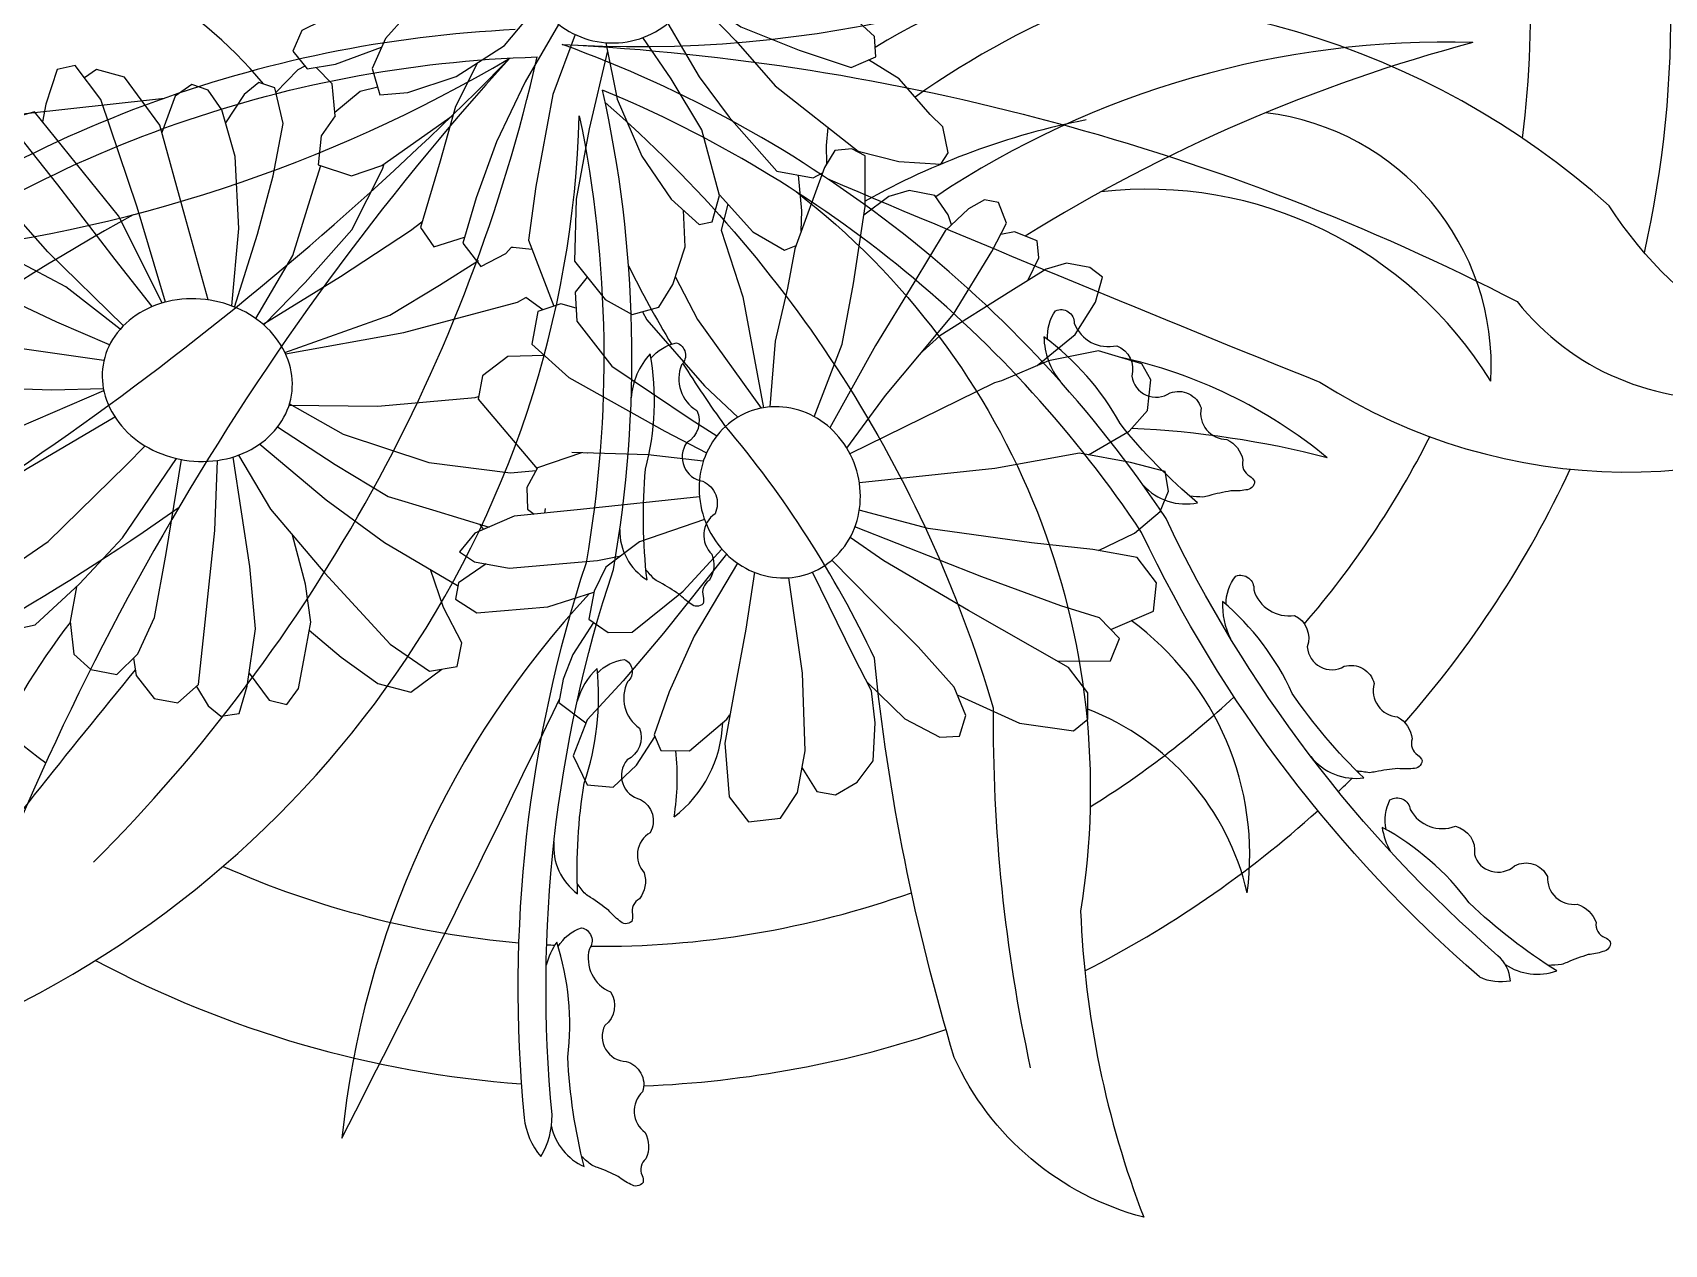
# Model space of a CAD drawing. Header units: inches. Extents: x 5.4 to 65.7, y -9.8 to 26.8.
# Drawn here: x 22.5206 to 22.9666, y 6.1038 to 6.435 of the extents above; entities that cross this region are included whole.
import ezdxf

# ---------------------------------------------------------------- set-up
doc = ezdxf.new("R2010")
doc.units = ezdxf.units.IN
doc.header["$MEASUREMENT"] = 0
for name, color, linetype in [('ALL_FINO', 4, 'Continuous'), ('PA-Herbacea', 2, 'Continuous'), ('VEGET', 88, 'Continuous')]:
    doc.layers.add(name, color=color, linetype=linetype)

# ---------------------------------------------------------------- blocks, each defined once
blk = doc.blocks.new('D00132C')
at = {"color": 223}
for points in [[(-0.0278649497154151, 0.1710820446249753, 0.0985972130422763), (-0.0265875313256729, 0.1526088543293712, 0.0985351681930155), (-0.0183279579012537, 0.1360229072652571, 0.0984475502668423), (-0.004347676068517999, 0.1238583180121178, 0.0983856844832374), (0.0132326973967441, 0.1179608846416354, 0.0983856844832403), (0.0317322287878054, 0.1192323365079656, 0.0984475502668432), (0.0483292123423955, 0.1274764646431359, 0.0985351681930203), (0.0605059629719987, 0.1414421703994281, 0.0985972130422813), (0.0664025244725679, 0.1589955495587261, 0.0985972130422771), (0.0651251060828273, 0.1774687398543309, 0.098535168193017), (0.0568655326584064, 0.1940546869184433, 0.0984475502668437), (0.0428852508256676, 0.2062192761715844, 0.0983856844832416), (0.0253048773604087, 0.212116709542065, 0.0983856844832357), (0.0068053459693473, 0.2108452576757357, 0.0984475502668402), (-0.0097916375852428, 0.2026011295405654, 0.0985351681930173), (-0.0219683882148459, 0.1886354237842731, 0.09859721304227699)], [(-0.2571040862094023, -0.0570988290192016, 0.1140598771494467), (-0.2559469272778443, -0.0739189586836247, 0.1036356008664992), (-0.247032436097869, -0.0901456923630095, 0.0916516315030132), (-0.2323013430695357, -0.102036488644955, 0.0846682219834361), (-0.2129206686365006, -0.1086182505427237, 0.0846682219834346), (-0.1924540105506508, -0.1084036859715155, 0.091651631503014), (-0.1747509945676469, -0.1016955295083954, 0.1036356008664987), (-0.1612237697107983, -0.089054753164684, 0.1140598771494472), (-0.1548826912894854, -0.0734327653534069, 0.1140598771494435), (-0.1560398502210499, -0.0566126356889815, 0.103635600866501), (-0.1649543414010205, -0.0403859020095975, 0.091651631503017), (-0.1796854344293522, -0.0284951057276519, 0.0846682219834372), (-0.1990661088623921, -0.0219133438298825, 0.0846682219834374), (-0.2195327669482419, -0.0221279084010908, 0.0916516315030154), (-0.2372357829312442, -0.0288360648642124, 0.1036356008664978), (-0.2507630077880911, -0.04147684120792299, 0.1140598771494424)], [(0.0688334772409713, -0.1400162245263448, 0.0919409302452995), (0.077785316392041, -0.1560536593520845, 0.0955324556793306), (0.0914514100694426, -0.1672832047109023, 0.1010929092802392), (0.1081975901005066, -0.1723873613746055, 0.1054096996116019), (0.1248898868941062, -0.1704474884282868, 0.1054096996116025), (0.1393396844988612, -0.1618684891582636, 0.101092909280242), (0.1495611014961655, -0.147655481192051, 0.0955324556793303), (0.1536190676766107, -0.1304392761559912, 0.0919409302453025), (0.1510129909619575, -0.1122584317274755, 0.0919409302452989), (0.1420611518108846, -0.0962209969017358, 0.0955324556793287), (0.1283950581334831, -0.0849914515429172, 0.1010929092802404), (0.1116488781024191, -0.0798872948792147, 0.1054096996116009), (0.0949565813088195, -0.0818271678255327, 0.1054096996116005), (0.0805067837040645, -0.0904061670955567, 0.1010929092802402), (0.0702853667067601, -0.1046191750617692, 0.0955324556793263), (0.0662274005263182, -0.1218353800978291, 0.0919409302452969)]]:
    blk.add_lwpolyline(points, format="xyb", close=True, dxfattribs=at)
at = {"color": 221}
for points in [[(0.0622219688066573, 0.144725859867639), (0.0888743579719645, 0.1263070624522166), (0.120504210552552, 0.1136406632394242), (0.1486799181067938, 0.1043316143179045), (0.1619689651648176, 0.1100086110534039), (0.1612920896152247, 0.1209963386751923), (0.1485455963585668, 0.1328691831723224), (0.1184735934367912, 0.1466038443332963), (0.08981011667610099, 0.1532880402176836), (0.0658457158162878, 0.155622198886768)], [(-0.0818429833214659, 0.1447641580585373), (-0.1039559573637875, 0.1200501526661248), (-0.1110683597118339, 0.1037211682840564), (-0.1069373508010337, 0.0893760806688269), (-0.0917520189745534, 0.0906274611995339), (-0.0656616940649574, 0.0993566016334009), (-0.0394220488558166, 0.1162044520815402), (-0.0202936468580605, 0.1387590701373825)], [(0.0618025339907903, 0.1438632578975949), (0.0860970810943158, 0.1186766983668579), (0.1074042719697933, 0.0943510973186689), (0.1524574912245127, 0.0588241145132935), (0.1745511099055061, 0.053360777250961), (0.1973763887310035, 0.0518347005623369), (0.2012237460610156, 0.057908473558746), (0.1984067011397404, 0.07200939086676), (0.1914984153512916, 0.0787241143966326), (0.1747154573554159, 0.0981357608194432), (0.1581609911743004, 0.1083818686828915)], [(-0.1282759515107856, 0.1346197946242296), (-0.1493626230106639, 0.1244147193167809), (-0.1541855166214571, 0.1130912517197721), (-0.14645102438479, 0.1035075145477226), (-0.1310218079550871, 0.1060713215969956), (-0.1060559972620005, 0.1152287833141705)], [(-0.0099858509163251, 0.1276442094762036), (-0.0281388600203239, 0.09645706568351), (-0.0436776382389645, 0.0640432689980847), (-0.05478673728260201, 0.0335218051483244), (-0.0620484694632095, 0.0090741125234779), (-0.0521738078548633, -0.0036228143347984), (-0.0386408772596764, 0.0033666031824346), (-0.0356719356285808, 0.0067199499607299)], [(0.0492671526858059, 0.1282193846645718), (0.0661834008946941, 0.0992955702864239), (0.0824785907501807, 0.0772590765633121), (0.1083100134392021, 0.0480195151529107), (0.1280195781452842, 0.0443569410582386), (0.1331139293306866, 0.0470770479256743)], [(-0.0010493753255205, 0.1221382741429464), (-0.0131028580264031, 0.0895897379714383), (-0.0223704473634838, 0.0397176679498948), (-0.0264219212530952, 0.0106001870415471), (-0.0126150852635063, -0.0251613122419544)], [(0.0156924912596959, 0.1177102788288875), (0.0217920385061593, 0.0871785444074744), (0.0350660668807732, 0.0561992600804391), (0.0511173731990952, 0.0328503455755954), (0.0662479288976131, 0.0191767304024793), (0.0733055540516426, 0.0205807133438927), (0.0773022412142174, 0.0347731945830793), (0.0676316961654688, 0.0705138293532941), (0.0509980690682154, 0.0980441897557158), (0.0355902976387263, 0.1204569940453818)], [(-0.0540148546656918, 0.1068347594677907), (-0.0659603632630975, 0.0831191869193382), (-0.0741976317244861, 0.0534217996938922), (-0.0849740402555246, 0.0174824165430946), (-0.0777719525678423, 0.0070059396213506), (-0.0611148169298101, 0.0122173915080663)], [(0.0165713229083602, 0.1133112220769679), (0.0065519305517199, 0.0710021681729439), (-0.0005207037527015, 0.032941902397503), (-0.0013619172191912, -0.0008453553206835), (0.015177156173457, -0.0215694282620598), (0.0299692640311372, -0.0297491807212029), (0.0443284000084782, -0.0256287825829796), (0.0520231242015187, -0.0134812383616564), (0.0585532047045742, 0.0070291861811568), (0.0576407286373616, 0.0269551323608533)], [(-0.223155101546825, -0.0229190325907974), (-0.2385124164015358, 0.0286094899685994), (-0.2583331184708734, 0.086855243393602), (-0.2722071750570663, 0.1054029416216269), (-0.2819395299335086, 0.1032190966931873), (-0.2881009592520831, 0.08440215598285), (-0.2898767072434562, 0.0748462482979862)], [(-0.2001665190567074, -0.0217478105048589), (-0.2127546174284053, 0.0238229891675111), (-0.2262822398100616, 0.0729145537059576), (-0.245400523824955, 0.0990907376674687), (-0.2606161574164849, 0.1032490147554399), (-0.2672125111435214, 0.0987257655236863)], [(-0.1476170956965823, 0.1049523826313835), (-0.1514235332714028, 0.1029199465248689), (-0.1633066415849132, 0.0907208674121969)], [(-0.1311588677479197, 0.0779913801552351), (-0.1328223148841844, 0.0954709576917755), (-0.1415276181166745, 0.1043256159564457)], [(-0.1872936301994531, -0.0250280590680011), (-0.1833721929717747, 0.0170321363732305), (-0.1854551690855761, 0.0560122165386161), (-0.1927434011066093, 0.081320852366948), (-0.2000853341192777, 0.0920007386700167), (-0.2088615166503934, 0.0949623843783054), (-0.2180231144400773, 0.0886800956181202), (-0.2251960775994833, 0.0689728852622825)], [(-0.1857425017510517, -0.0256342021744104), (-0.1733081142958398, 0.0138311644734718), (-0.1647562546469477, 0.0455118289073497), (-0.159497306214626, 0.0738120302776317), (-0.1638780422776554, 0.0932571947010866), (-0.172654234341329, 0.0962188421807857), (-0.180527944452742, 0.0896972347370954), (-0.1907073242451717, 0.0742505055865717)], [(-0.108144702495071, 0.0935686559470108), (-0.1176066812926592, 0.0913126806038068), (-0.1313437895504431, 0.0799345467969103)], [(-0.2250420459934648, -0.0234401047012087), (-0.2487228579836519, 0.0238528968535182), (-0.2790467443805618, 0.0614269421496915), (-0.294208687579016, 0.0802139647977761), (-0.3054679814201113, 0.0769830748357655), (-0.3085133152883039, 0.0724254260462991)], [(-0.2305217931007578, -0.0254041245890646), (-0.2504498597801085, 0.0002195430163988), (-0.2815835471496202, 0.040605655182718), (-0.3064241537654412, 0.0718375841990383), (-0.3203519018107146, 0.0757565311303914), (-0.3349040973358207, 0.0691451763333735), (-0.3375335715519816, 0.054995075648232), (-0.336280336191593, 0.049759080001537)], [(-0.1311588677479197, 0.0779913801552351), (-0.1388541314085806, 0.0672456626310321), (-0.140400116160987, 0.0515412177792212), (-0.1223211342367977, 0.0454402170851195), (-0.1058822688999879, 0.0511632107111861), (-0.067287370180967, 0.0783349992392138)], [(0.1355120996547293, 0.0521916567342706), (0.1353758640304985, 0.0619983462220405), (0.1361882676116496, 0.0716533071239954)], [(0.1286800282831298, -0.0851474383471995), (0.1437956034627905, -0.0457218124827549), (0.1498851654911906, -0.0129517950774926), (0.1563523529302021, 0.0288754106700115), (0.1562233568984576, 0.0562814659420763), (0.1491205509193441, 0.0602091766598928), (0.1398190270045343, 0.0593298373600104), (0.1341596987384531, 0.0499502253761953), (0.1181567629848959, 0.0059832917407502), (0.1141751262330187, -0.0154432583217886), (0.1075263333445476, -0.0441976316129951), (0.1046185994994719, -0.0798380251856075)], [(-0.2460931815982125, -0.0358613298104246), (-0.2869888669546733, 0.0043478963055612), (-0.3123075592101521, 0.0330070828717951), (-0.3382507010774826, 0.0511359562365475), (-0.3489392367658098, 0.0438066281793482), (-0.3518077538018012, 0.0283701562691626), (-0.3538263405851956, 0.0175074499337423)], [(-0.1742055460128258, -0.0319185028401364), (-0.1541361292893048, 0.0022837300372239), (-0.1440573402083209, 0.0350114412760834), (-0.1390099692758336, 0.0510720936246202)], [(-0.1699596528026329, -0.0353004975951188), (-0.1475113353346922, -0.0122552739061213), (-0.1222169020636125, 0.0163141642099158), (-0.1054596265029261, 0.0491316285386615), (-0.1047056879044206, 0.051991553602572)], [(0.1216397024344168, 0.0155524214299279), (0.1219772551835418, 0.0264713598503881), (0.1201357465430445, 0.0458219717590035)], [(0.2030731148821978, 0.0189305800593208), (0.2012205140262919, 0.0244494077234511), (0.1940269058554502, 0.0349135375377001), (0.1801463204886758, 0.037492928464966), (0.1691144871753984, 0.0343273119360064), (0.1556280277919762, 0.0241907626881315)], [(0.0771860752948503, 0.0352025234033121), (0.0953991727326343, 0.0151173760815602), (0.1125753440982341, 0.0051368586832624), (0.1188195889427531, 0.0078043591592373)], [(0.0818413215529103, 0.0300687833993629), (0.0782452876853728, 0.0160077470658461), (0.0898219278144756, -0.0200451320026848), (0.1010948754203395, -0.0802786807199656)], [(0.1462915163417993, -0.1021448701062853), (0.1673409427084065, -0.0735675325655511), (0.2042364654841076, -0.0295712929518769), (0.2249092648813528, 0.0044004913599897), (0.2330015248842922, 0.0198475379844172), (0.2285658845743272, 0.0311030701594923), (0.2209946509928721, 0.0325100116314969), (0.2122523484055804, 0.0276150299889652), (0.1995810174181137, 0.0156267153630996), (0.1826030326198686, -0.0125121205883419), (0.161930242755183, -0.0464839066716165), (0.1371809190902758, -0.0911654799261317)], [(-0.2477378728865719, -0.0376342119081826), (-0.2772175225576526, -0.014768198115913), (-0.3038778024170325, -0.0004984366548817), (-0.3204740046664871, 0.0105703471698347), (-0.3475196902518773, 0.0155961723909835), (-0.381575594583011, 0.0259170688584125), (-0.3873516086430142, 0.016344062616549), (-0.3856393267841644, 0.0040487350864583), (-0.3793462436320789, -0.0051054540317228)], [(-0.0841175503169193, 0.0203388153126583), (-0.0903513747635492, 0.0157158545939025), (-0.128285659935083, -0.0091739627822526), (-0.1702706162748704, -0.0350273245260168)], [(0.2445573113263134, -0.0112519314815857), (0.2503809144214757, 0.0009710728476252), (0.2494966675685096, 0.0102627514352026), (0.2373463725350916, 0.0151284231343563), (0.229797208368619, 0.0137309245044923)], [(-0.0244957474278986, 0.0056111465458388), (-0.0347330635621114, 0.0067112549217339), (-0.0356719356285808, 0.0067199499607299)], [(-0.2535976717442857, -0.0462177991242103), (-0.2820910557314046, -0.0338244650177212), (-0.3151907877172067, -0.018358077913565), (-0.3569740307870205, -0.0066012313829507), (-0.3793462470964783, -0.0051054538000984), (-0.3874589904951638, -0.0129134342402395), (-0.3777803270778019, -0.0253583406084728), (-0.3542665870622609, -0.0350510076262278), (-0.3189228056514272, -0.0456112267423085), (-0.2566008585221318, -0.0545296806797639)], [(-0.1585179504994126, -0.0502520040152558), (-0.1015327086286037, -0.0301149105251169), (-0.0745259934986745, -0.013840799939172), (-0.0533879723424008, -0.000468501805291)], [(0.2494986870468193, -0.0574223424725692), (0.2700880189920982, -0.0405043918069669), (0.2811724606570811, -0.0230055581988039), (0.285010686865526, -0.009375806119043002), (0.2781420946875808, -0.0041877107783163), (0.265523381584381, -0.0018428100963841), (0.254491548271102, -0.0050084266253421), (0.2352766410985866, -0.017084680384), (0.1968468373521121, -0.041237183936171), (0.1873346234522765, -0.0497259739538406)], [(0.0055381598709128, -0.0094914080662982), (-0.0010854644495601, -0.0174950549606552), (-0.000110414338861, -0.0333231469081026), (0.018855863454792, -0.0577101367637474), (0.0617977047238185, -0.0865524395093318), (0.0757706858866931, -0.0955409925028537)], [(0.0533149160920163, -0.0094238304808995), (0.0653253283850517, -0.0324438054377677), (0.0998913592156549, -0.0805022526377574)], [(-0.3773964261223251, -0.0255165895355577), (-0.3889469505378043, -0.0352604225888715), (-0.3962498940298976, -0.0458804756357165), (-0.3848052477620475, -0.05599196000877901), (-0.3636282476837549, -0.0639196051899598), (-0.3378704487106292, -0.0687061059910473), (-0.2849205927793756, -0.0705608745064101), (-0.2569322552267911, -0.0699022654648238)], [(-0.1581777429341523, -0.0509778259379109), (-0.0939517317300954, -0.0395084198665859), (-0.0322646732557481, -0.0230248965117342), (-0.0277652621934646, -0.020505589077463)], [(-0.0184891221322652, -0.0271266098191369), (-0.0277652621934662, -0.0205055890774622)], [(-0.0005488088147054, -0.0262066428466256), (-0.0088001001078972, -0.0238849189793952), (-0.0213280194859157, -0.028076429885925), (-0.0246070148342896, -0.0457218260797425), (-0.0044696765013483, -0.0638068853128852), (0.0475394844138762, -0.0930302351528991), (0.0702472520886214, -0.1047043025135098)], [(0.0354593961366883, -0.0281737704637879), (0.0378891641118415, -0.0325610562853469), (0.0690965295980779, -0.0683501351651668), (0.0872666598525357, -0.0853627360221982)], [(-0.0176556917942251, -0.0519647111547105), (-0.0376033628806575, -0.0524341119686435), (-0.0513023523305303, -0.0629275517262675), (-0.0536444914082214, -0.0755314036918988), (-0.0216901080567224, -0.1133220171522606)], [(0.2774732084128348, -0.1057682852922084), (0.2995124847272615, -0.0929129742744374), (0.3094258478538513, -0.0817160620094034), (0.3112087571374808, -0.0650965601931609), (0.3063046892251759, -0.0563617972638976), (0.2827975438195795, -0.0493857133567342), (0.2556863966052705, -0.0547789929412788), (0.2301621281148714, -0.0656827954732658), (0.2264342592375282, -0.0667003507428609)], [(-0.3312066971205408, -0.0689395290367973), (-0.3588621069607232, -0.0741208391100875), (-0.3833857107806713, -0.0842024140257334), (-0.3852980554713328, -0.0944933952991894), (-0.3710385836265686, -0.1037971590587405), (-0.3504323501675989, -0.1076263586367652), (-0.3120736697494783, -0.0947925443706395), (-0.2567463257869032, -0.0708293836606249)], [(0.2264342592375282, -0.0667003507428609), (0.1480093837372414, -0.1051940865009669)], [(-0.1561868303375304, -0.0789104763174162), (-0.1080405626191585, -0.0794757193172854), (-0.0551833770690011, -0.0746592958142601), (-0.05337488287232799, -0.07408054788772099)], [(-0.1559456960010042, -0.0781255109515863), (-0.1268418438381854, -0.0946130392877414), (-0.0803851304264298, -0.1098999277200943), (-0.0361187845131865, -0.1154642310724414), (-0.0222433348129826, -0.1143207953476313)], [(-0.2506352861438979, -0.0853290504314002), (-0.2981996226958417, -0.1133402408272556), (-0.3343679260828952, -0.1358966419447953), (-0.3541253785812475, -0.1561794468154216), (-0.3565158089115683, -0.1690431705389623), (-0.3509398587493833, -0.1820564788372043), (-0.3347680517465155, -0.1810692595518897), (-0.3189279590105839, -0.1746972252097859), (-0.2868623688787072, -0.1527092260222532), (-0.2445326372390919, -0.1113358899309316), (-0.2343400499266088, -0.1008722826232039)], [(-0.162405211708718, -0.0906589157115881), (-0.1312372998388281, -0.1110965562314973), (-0.1024793228620287, -0.1284177107541463), (-0.07848749720683, -0.1355376353218151), (-0.0477557640185818, -0.1449562809760048)], [(-0.1836747156834335, -0.1060030239639313), (-0.1663567594334509, -0.135178652994141), (-0.1368426729431318, -0.1699406256836097), (-0.1013672305646173, -0.2084719704314361), (-0.0800975590392303, -0.2230708018944483), (-0.0649745958287949, -0.2205578869640288), (-0.06258416549847401, -0.2076941632404888), (-0.0723554992969289, -0.1885780648538656), (-0.0795400955728028, -0.1680010128548848)], [(-0.1720449744315314, -0.09991929255845901), (-0.1361108330125802, -0.1301528231333038), (-0.104445359011769, -0.1533374433242752), (-0.0648135129850051, -0.1766716405819787), (-0.0646181801098425, -0.1767349189012841)], [(0.0024538823547447, -0.1046750306870201), (-0.0214094674595755, -0.1128153574399587), (-0.0273029999942687, -0.1234553558180897), (-0.0268871807436376, -0.1352678036514805), (-0.0232665349199896, -0.1380026174610201)], [(0.0684794525603862, -0.1092996358555575), (0.0386537691511283, -0.1057220262513227), (-0.002897202756573, -0.1045202632865781)], [(0.0056701377665503, -0.1047680532196253), (0.005864511855886, -0.1046347670281008)], [(0.2828266746317492, -0.1576155440376945), (0.3022942128513493, -0.1481940578012634), (0.3162274161023904, -0.1364402334207332), (0.3208590859060639, -0.1255657465686764), (0.3189471805906932, -0.1147791931128607), (0.3002533115042375, -0.1100014490733838), (0.2724921312381323, -0.1048426654474432), (0.2265437022619147, -0.1132550104484037), (0.1531013306732387, -0.1208853274232758)], [(-0.3232479833332489, -0.176435052367849), (-0.3244649302507565, -0.1829838602266065), (-0.3227526483919052, -0.1952791877566973), (-0.3105908831971199, -0.2015315566832218), (-0.2939409810220348, -0.1979715967192305), (-0.2698417724486736, -0.1758340186935553), (-0.2465523637819048, -0.1508843680611763), (-0.2171965988183061, -0.1077770191986773)], [(-0.2714483823896779, -0.1773098535873692), (-0.2749543484422546, -0.1961766568204062), (-0.2729103523164751, -0.213856799407287), (-0.2638024459858701, -0.2222032619437745), (-0.2496356551207679, -0.224835837650084), (-0.2382299994395025, -0.2136473884097882), (-0.2292537445440171, -0.1940227270859412), (-0.2227995809465334, -0.1592906638538885), (-0.214552673657198, -0.1083346475175113)], [(-0.2406671063943853, -0.2160380837121782), (-0.2390935003377316, -0.2254640653283491), (-0.2294148273878101, -0.2379089734679913), (-0.2165359326675206, -0.2403022229828314), (-0.2053693102735293, -0.2304001467389888), (-0.2017299722529597, -0.1964758041204467), (-0.1965100048746662, -0.1468756709082176), (-0.1950804010511581, -0.1088209859422792)], [(-0.2064400798696342, -0.2313496587584803), (-0.2001512978119429, -0.2418542038327898), (-0.1932575835371455, -0.2474583931026945), (-0.183261690110724, -0.2460735419079064), (-0.1788943817749026, -0.231327528128391), (-0.1744452438477358, -0.2002152581165534), (-0.1774843923068672, -0.1663806685878974), (-0.1865465262173674, -0.10697169608595)], [(0.0664089120064522, -0.1286423274103074), (0.0018108547271408, -0.1353850487857919), (-0.0341333983322009, -0.1391368966529966), (-0.055403621363524, -0.148223394938616), (-0.063820907957924, -0.1583944110546693), (-0.0556904445824106, -0.1638170023772859), (-0.036762360628777, -0.1673343560572971), (0.0110071714710878, -0.1631721454157276), (0.0237005325011242, -0.1605760689612398)], [(-0.0175458974115886, -0.1374054994293992), (-0.0170931719453858, -0.1349692287521218)], [(0.0691391131887786, -0.1408942718954454), (0.0337734710345973, -0.1530597509811253), (0.015586222324485, -0.1666308796080264), (0.0092242621874567, -0.1797916472319718), (0.006413695507429, -0.1949162684434174), (0.01683368007637, -0.2020682231082013), (0.0299208303144629, -0.2018923563157272), (0.0575530145488252, -0.1796450846696056), (0.0785415018983315, -0.1569424449319138)], [(0.2894581821811506, -0.2004775276855755), (0.3126997924411574, -0.1905488674922965), (0.3142484879236185, -0.1751897502989603), (0.3037376905643866, -0.1615013805028967), (0.2797621270890098, -0.1570460676129579), (0.2464850206337072, -0.153470090480087), (0.1904942314331524, -0.1456732982105762), (0.1530799214279769, -0.1358529187919667)], [(-0.1778750753529427, -0.224199644672351), (-0.1669716593999446, -0.2388662682799591), (-0.1574577623415288, -0.2411415271893286), (-0.1511315666640082, -0.2324942339378552), (-0.1482630496280168, -0.2170577620276719), (-0.1444383602466955, -0.1964757994807613), (-0.1472921668776379, -0.1759835882523232), (-0.154259110960613, -0.1494273788002915)], [(-0.0506521513736892, -0.1461935984549009), (-0.0526611728246688, -0.1434528738283994)], [(0.260587533067253, -0.2176893045484106), (0.289412446325035, -0.2175152522170671), (0.2942783309958861, -0.2053803750055485), (0.2832991049683097, -0.1942127801918562), (0.2623157146884281, -0.1877056728102145), (0.2195554778028515, -0.1719362082574858), (0.1507207468322763, -0.1448283293621406)], [(0.2062186091973645, -0.2359219556363882), (0.2400416114570113, -0.2513697913946231), (0.2692988873204173, -0.2555026824143983), (0.2770135229787592, -0.2491128183956591), (0.277066132396476, -0.2347795955798964), (0.2665553445698004, -0.2210912275552416), (0.2122566529285904, -0.1901385126016515), (0.1663226384640655, -0.163348004347771), (0.1480972890003618, -0.1506122666520315)], [(-0.0493810863570903, -0.164989453029275), (-0.0643419449779757, -0.1752484031162471), (-0.0659814426521619, -0.1840711012131554), (-0.0542995752210821, -0.1914575421581257), (-0.0158315776345946, -0.1881746747815876), (0.009130577446374001, -0.180295796886998)], [(0.0810752069047068, -0.1596245217339171), (0.046793598409292, -0.202419954522699), (0.0250023383579124, -0.2283604448698961), (0.0054098057747822, -0.2494938869707977), (-0.0021232329006455, -0.2689565759378698), (0.005395391263088, -0.2846967402256364), (0.019510199963592, -0.2860157483014048), (0.0321815320170633, -0.2740274279389839), (0.0422692182779305, -0.2587198414454267)], [(0.0870413106773038, -0.1645620245368887), (0.0634321421043805, -0.2042079413177244), (0.0500055602956971, -0.2343106326280756), (0.0417698876173017, -0.2575544887083927), (0.0454120843320415, -0.2660547556557645), (0.061022979097285, -0.2663478693539587), (0.0811747414744736, -0.2492300771036691), (0.0829440771515829, -0.246733733043279)], [(0.1572307724833666, -0.2289127144144091), (0.1778322652623249, -0.2489369555217568), (0.1968511418751238, -0.2589907265267869), (0.2074145475860645, -0.2583458792436447), (0.210784345126165, -0.2472369021462558), (0.2045275932260028, -0.2317312281038221), (0.185092896296568, -0.2098650150019566), (0.1608449156474455, -0.1858004487878833), (0.1382613742200815, -0.1628294257685389)], [(0.0962021700351125, -0.1695044711155537), (0.0915709573136552, -0.200309538372831), (0.0852471804180775, -0.2343399461375581), (0.0800944746603586, -0.2620684193146349), (0.0825129918855274, -0.2912038379288629), (0.0930237892447609, -0.3048922077249273), (0.1103649838759154, -0.302899042422641), (0.1194849129398268, -0.2889468667013086), (0.1237007634928723, -0.2662599320158619), (0.1223625035492654, -0.2242861694192609), (0.114829105254509, -0.1724667433585254)], [(0.1219973885103187, -0.2754263757708716), (0.1300483091182128, -0.2883020176467576), (0.1401432872268168, -0.2901779396094304), (0.151877763009607, -0.2832311634751941), (0.1605292634051786, -0.2717997627362345), (0.1617529418287369, -0.2511646168059338), (0.1597502343216363, -0.2338416442536877), (0.1501762921670778, -0.2151117359659949), (0.127727739866776, -0.1693682233218515)], [(-0.1452579365426923, -0.2008862200265273), (-0.1279885304359769, -0.215502146548908), (-0.1080067455228527, -0.229861653591858), (-0.0902153281082361, -0.2344985755548045), (-0.0734116081317802, -0.2219598274362303)], [(0.0089467256718212, -0.1966548618914598), (-0.0023812164975827, -0.2141444729017126), (-0.0074813149696022, -0.2275397347361382), (-0.0098234540472933, -0.2401435867017695), (0.0047641166914541, -0.2511621175932156)]]:
    blk.add_lwpolyline(points, dxfattribs=at)
at = {"color": 84}
for centre, radius, start, end in [((-0.3543027303832582, -0.057758682932076), 0.2395506664836584, 39.72680611967581, 121.0152879817798), ((0.3672980893313043, -0.2253423343661484), 0.3978155135533572, 86.07708980163622, 121.1275323559519), ((0.4604965071589127, -0.3049468791556437), 0.4810347606899871, 97.88395603130036, 125.1859415053759), ((0.4713753077871324, -0.3809995009799512), 0.4990412629534122, 88.33011242931191, 123.6956303959012), ((0.7187107247626373, -0.7541620517790582), 0.9025310903998311, 104.9474718545752, 121.8054812712972), ((0.3571440055232062, -0.0580561505438314), 0.1387200147644807, 356.7796957197942, 83.26254520139452), ((0.3527860991434791, -0.3175406050199887), 0.4007346412414123, 101.0205861659022, 119.3548936457792), ((0.3090141100538968, -0.1810671161299506), 0.2193315756305154, 31.68949950437094, 96.51624112316344), ((0.2374571053819351, -0.3136788279535707), 0.2670052034611826, 50.60278767591038, 77.7215223979033), ((0.2762296430488172, -0.6178051651484922), 0.5269238176915195, 75.63893528771132, 87.32694708655633), ((0.3786812567559505, -0.5283024147222236), 0.5088847777268404, 136.9738569407715, 174.1458284217907), ((0.0311933759910909, -0.4326788118213047), 0.3865342601424512, 142.3629020572285, 168.9827650319917), ((0.2072747835030102, -0.3226800861763802), 0.1575812270605289, 352.4736476658459, 53.67985785283451), ((4.418803223591742, -4.042542388775625), 6.024480251169205, 140.6463524448755, 142.3048156887457), ((-10.68436678494219, 4.903144207178536), 11.84845399072014, 332.9975229127173, 334.2840425487569), ((0.2267097308394686, -0.3748308271118597), 0.1403711050144913, 12.97226149629442, 68.99177012263455)]:
    blk.add_arc(centre, radius, start, end, dxfattribs=at)
at = {"color": 221}
for centre, radius, start, end in [((0.0114057440915242, -0.2485148968017329), 0.0676684922291682, 307.5295097679323, 357.8488883381257), ((-0.0815492388160527, -0.280651947396495), 0.1358924565860941, 350.8853699513861, 6.101470110027107)]:
    blk.add_arc(centre, radius, start, end, dxfattribs=at)
blk = doc.blocks.new('VEGET-13')
at = {"layer": 'VEGET', "color": 94}
for points in [[(0.0173465934120416, 0.0242327312630026, 0.0049471109650203), (0.0390846039693651, 0.0768508963774659, 0.28592723443007), (0.0397950612577907, 0.1414697748985221, -0.2435478471751429), (0.02025750422519, 0.1077401394268653, 0.2254091229578881), (-0.0007949076584945, 0.0362608333237766)], [(0.0031154918936451, -0.002325383450982, 0.1571052589405454), (-0.0178485987007777, 0.0752142141819245, -0.104348813947799), (-0.04662396120492401, 0.1262596763752075, 0.1796765548577869), (-0.0485456041921992, 0.1286334120550894, 0.2083872517033635), (-0.0494851677288182, 0.1253577355636084, 0.1039632253439474), (-0.020247401998823, 0.0733993802254744, -0.1529986959405858), (0.0001931273698568, -0.0003476553924209, -0.1600828659461676)], [(0.1012525440591383, 0.0966345632234997, 0.2376997372390072), (0.1019389163181592, 0.102136955314335, -0.0507452895795584), (0.0946919035037999, 0.0927966126933351, 0.1101075398650842), (0.0866169855206205, 0.0834812331137389, 0.0877070787157244), (0.0891787324726714, 0.0843617255960672)], [(0.1003161160823995, 0.0958491712374601, -0.104348813947799), (0.0536437299958492, 0.0604182655933912, 0.1605162608730804), (0.0030209549851401, -0.0040658387099937, 0.1605162608730804)], [(0.1025842929503709, 0.0938856606834771, -0.1039632253439474), (0.0551251455730579, 0.0578003871699728, 0.1486519259317361), (0.0079061120522947, 0.0002421124104286, 0.1600828659461676)], [(0.0790522119152537, 0.0758687853754543, 0.2650031402856168), (0.0813375751022658, 0.0815273958133469, -0.0507452895795584), (0.0723150344535979, 0.0738883542993687, 0.1101075398650842), (0.0624876630393891, 0.0664450104114218, 0.1334780655942575), (0.0664768179274695, 0.067308194907203)], [(0.0500676627308199, 0.0579532909575136, 0.2663095591354149), (0.0519586794660949, 0.0637830576038478, -0.0507452895795584), (0.0435141577616318, 0.05550953065387, 0.1101075398650842), (0.0342527278405793, 0.0473727921817027, 0.168962808767237), (0.0390463915303792, 0.0491503257428754)], [(0.0187429850307495, 0.0208981951144933, -0.2753273468007918), (0.0955659032018916, 0.0512873831778933, 0.0826855975650307), (0.1282469073325259, 0.0580333102722257, -0.2253486163957177), (0.1111959493940988, 0.0377955310559806, -0.0484722090539626), (0.0685685517174002, 0.0292743599894569, 0.0657116729972321), (0.0437025720981854, 0.0132971642397246, -0.0162963241117511), (0.0370520593607653, 0.0088300950413052)], [(0.0548057229474326, 0.0020759617229329, 0.2663095591354149), (0.0601960376594315, 0.0049925746128121, -0.0507452895795584), (0.0483751340396128, 0.0048269466559097, 0.1101075398650842), (0.0360571105144665, 0.0053238305266152, 0.168962808767237), (0.0407539724530111, 0.0033043441903766)], [(0.0106395154621155, -0.0022405390417486, -0.09406328102592598), (0.0583620578813977, -0.0015232040283539, 0.1039632253439474), (0.1176144508454375, -0.0081316503178313, 0.1487746855522297), (0.1217720153447424, -0.0063454291302154, 0.136676828373743), (0.1173265623618898, -0.0051454955627923, -0.104348813947799), (0.0590951711552035, 0.0013940591548316, 0.0986857708146565), (0.0079061120522943, 0.0002421124104286, 0.1605162608730804)], [(0.0881490155103402, -0.0049449978075327, 0.2650031402856168), (0.0937067944488144, -0.0024243133260011, -0.0507452895795584), (0.0819050277599498, -0.0017318553628298, 0.1101075398650842), (0.0696555189536552, -0.0003425637622145, 0.1334780655942575), (0.0731392042245069, -0.0024691528453484)], [(0.1185463036746377, -0.0052227552374688, 0.2376997372390072), (0.1228386014115204, -0.0017122558802294, -0.0507452895795584), (0.1111488893579233, -0.003476293043426, 0.1101075398650842), (0.0988769623041632, -0.0046511987988884, 0.0877070787157244), (0.1013390905343314, -0.0057806849811799)], [(0.004478449392936, -0.0096507131260033, 0.1050854009977248), (0.1094648429303731, -0.0708443840435473, 0.2977438058739563), (0.0106395154621155, -0.0022405390417486)], [(0.0014461566903097, -0.0090746507294526, 0.1561406007101569), (0.0293221531431849, -0.0839050120859755, -0.104348813947799), (0.0626008141533356, -0.1321356187496114, 0.1366768283737431), (0.0657588858110021, -0.1354865106001526, 0.1487746855522288), (0.0653686115932537, -0.1309783386056598, 0.1039632253439474), (0.0315467962789358, -0.0818804522644943, -0.1600828659461676), (0.0043592465632849, -0.0067507922760486, -0.1600828659461676)], [(0.0212042406315369, -0.049895226476397, 0.0920043895982696), (0.0923090440744208, -0.1354920771724242, 0.1010977897987604), (0.0524318142957414, -0.0449871045854362)]]:
    blk.add_lwpolyline(points, format="xyb", dxfattribs=at)
at = {"layer": 'VEGET', "color": 72}
for points in [[(0.0030209549851401, -0.0040658387099937, -0.1064629202094366), (0.0304643752827723, 0.09789906008761401, 0.2544520480490172), (0.0407330729865181, 0.1220679706563139, 0.2544520480490172)], [(0.0092374767905699, 0.0005315012157272, -0.1436589287718998), (0.0738579115937745, 0.0419463763765009, 0.0553746724541779), (0.1122827221136884, 0.0459193469859276, 0.0553746724541779)]]:
    blk.add_lwpolyline(points, format="xyb", dxfattribs=at)
at = {"layer": 'VEGET', "color": 7}
for points in [[(0.0868525361096122, 0.0839088687034622, -0.1712788130050037), (0.0836807718167454, 0.0843193356125465, -0.5534184334885917), (0.0847262716141772, 0.0864912931676516, 0.3732350310846914), (0.0864965181041693, 0.0913068984640493, -0.3888542182516556), (0.0895013055072966, 0.093337024408358, 0.5564247787609724), (0.0907145829094813, 0.0976284223111916, -0.4249088631335676), (0.0918607829777938, 0.1011428083007146, 0.4759191765041055), (0.0948142011459847, 0.1043213941568624, -0.2358620524167683), (0.0967885369321557, 0.1063241523558602, 0.3463743198653341), (0.0983633692747668, 0.1072677037090566, -0.1376013077225202), (0.098846259026784, 0.1078526503767705, -0.4076016700870145), (0.0998853425412909, 0.1070468740369499, -0.053591537421526), (0.1002092462467532, 0.1054881973445569, 0.0299986678700204), (0.1010324506414548, 0.1032362047123074, -0.0207861407652633), (0.1012693182659317, 0.1026234504585064, -0.0170755422816108), (0.1013561122695958, 0.1012231581310479)], [(0.0628065859545397, 0.0668146649146602, -0.1712788130050037), (0.0597883528273648, 0.0678724175336498, -0.5534184334885917), (0.0612605635224934, 0.0697810990463079, 0.3732350310846914), (0.0639887525717402, 0.0741263046245955, -0.3888542182516556), (0.0673485237760252, 0.0754908910610688, 0.5564247787609724), (0.069423346183183, 0.0794384535993782, -0.4249088631335676), (0.0712717963814114, 0.0826396901330666, 0.4759191765041055), (0.074818899668295, 0.0851385188973639, -0.2358620524167683), (0.0771648493174659, 0.0866895064678373, 0.3463743198653341), (0.0789008123756245, 0.0872868491870191, -0.1376013077225202), (0.0794942678088631, 0.0877592428421776, -0.4076016700870145), (0.0803441761038224, 0.0867559353369254, -0.053591537421526), (0.0803386182837125, 0.0851639693346318, 0.0299986678700204), (0.0806781285675844, 0.082790392064287, -0.0207861407652633), (0.0807831072040828, 0.0821418910751151, -0.0170755422816108), (0.0805783351869249, 0.0807539356643039)], [(0.034543990464234, 0.0477646114788719, -0.1712788130050037), (0.0314569680647163, 0.0486005926496116, -0.5534184334885917), (0.0327868170045402, 0.0506110580795207, 0.3732350310846914), (0.0351925555300299, 0.0551427519298358, -0.3888542182516556), (0.0384444664077184, 0.0567475055967028, 0.5564247787609724), (0.0402274106745613, 0.0608352002717538, -0.4249088631335676), (0.0418387279906747, 0.0641621117503997, 0.4759191765041055), (0.0451951838470244, 0.0669117100856971, -0.2358620524167683), (0.0474224210052863, 0.0686288171997305, 0.3463743198653341), (0.0491104695753935, 0.06935053604278, -0.1376013077225202), (0.0496680870922992, 0.0698647420535519, -0.4076016700870145), (0.050588549061473, 0.068925742680154, -0.053591537421526), (0.0506985087934488, 0.0673375690438149, 0.0299986678700204), (0.0512093359377768, 0.0649948800077329, -0.0207861407652633), (0.0513610890020799, 0.0643557047152257, -0.0170755422816108), (0.0512575578554913, 0.0629565502909051)], [(0.0365382572152973, 0.0054066201989906, -0.1712788130050037), (0.0348797681357165, 0.0081412108056202, -0.5534184334885917), (0.037229369289304, 0.0086795823006591, 0.3732350310846914), (0.0420970004932579, 0.0103013077608738, -0.3888542182516556), (0.0455584001939626, 0.0092201644772567, 0.5564247787609724), (0.0496688520169535, 0.0109499979449579, -0.4249088631335676), (0.0531302805746785, 0.0122473783131296, 0.4759191765041055), (0.0574570446290688, 0.0119230332210858, -0.2358620524167683), (0.0602540402721732, 0.0116300185923315, 0.3463743198653341), (0.0619740630246573, 0.0109882181604286, -0.1376013077225202), (0.0627324780509127, 0.010975898881906, -0.4076016700870145), (0.0627512403213593, 0.009661129686517, -0.053591537421526), (0.0617353938737213, 0.0084353880185279, 0.0299986678700204), (0.0604893542537819, 0.0063868466943902, -0.0207861407652633), (0.0601583503896595, 0.0058193870138732, -0.0170755422816108), (0.0591183069645118, 0.0048777599777177)], [(0.0701414042893891, -0.0002949012183135, -0.1712788130050037), (0.068685690598183, 0.0025528118048319, -0.5534184334885917), (0.0710681602117336, 0.0029192923474497, 0.3732350310846914), (0.0760406248972512, 0.0041835794814888, -0.3888542182516556), (0.0794144612590149, 0.0028541484408597, 0.5564247787609724), (0.0836395857279482, 0.0042811947740695, -0.4249088631335676), (0.0871860213840328, 0.0053240167230157, 0.4759191765041055), (0.0914778498951212, 0.0046866040211437, -0.2358620524167683), (0.0942462148186092, 0.0041914294553491, 0.3463743198653341), (0.0959151395252898, 0.0034265265942723, -0.1376013077225202), (0.0966706619501703, 0.003359214023555, -0.4076016700870145), (0.0965939835015823, 0.0020465486147563, -0.053591537421526), (0.0954918823027447, 0.000897740715522, 0.0299986678700204), (0.0941004975049591, -0.00105499701281, -0.0207861407652633), (0.0937291947403423, -0.0015969456303599, -0.0170755422816108), (0.0926235738813053, -0.0024606320997886)], [(0.0993424761650741, -0.0045040487976245, -0.1712788130050037), (0.0973291274334707, -0.0020190943316614, -0.5534184334885917), (0.09958424051170402, -0.0011676635053517, 0.3732350310846914), (0.1041875835294808, 0.0010979622507499, -0.3888542182516556), (0.1077634623120485, 0.0004952603176775, 0.5564247787609724), (0.1116019612193604, 0.0027655167247085, -0.4249088631335676), (0.1148559406516996, 0.0045194555303301, 0.4759191765041055), (0.1191867898649264, 0.0047837130058968, -0.2358620524167683), (0.121997706857687, 0.0048719618587025, 0.3463743198653341), (0.1237887684941183, 0.0044688684725562, -0.1376013077225202), (0.1245418720859934, 0.0045593123589063, -0.4076016700870145), (0.124738412825939, 0.0032591809049842, -0.053591537421526), (0.1238978154825467, 0.0019072257474058, 0.0299986678700204), (0.1229405072926641, -0.0002911139262443, -0.0207861407652633), (0.122689353695498, -0.0008981525722191, -0.0170755422816108), (0.1217863277414124, -0.0019718824859591)]]:
    blk.add_lwpolyline(points, format="xyb", dxfattribs=at)
at = {"layer": 'VEGET', "color": 45}
for radius, start, end in [(0.1143164337522032, 77.22833803463217, 105.453880187748), (0.1143164337522032, 48.71184039149225, 64.96735060215673), (0.0993164337522032, 82.46477418958916, 105.0000350394708), (0.0993164337522032, 49.20324738198701, 63.11760631053701), (0.1143164337522032, 26.9077061277952, 42.08537331848707), (0.0993164337522032, 31.78088895495522, 42.95777496656842), (0.1143164337522032, 2.324705887303426, 18.8363426010379), (0.0993164337522032, 359.4203005797841, 19.54813543669174), (0.1143164337522032, 331.8719433928459, 355.7689251632286), (0.0993164337522032, 336.0698031881587, 354.9619140340835), (0.0993164337522032, 313.8889237367824, 323.4022439689851)]:
    blk.add_arc((0, 0), radius, start, end, dxfattribs=at)
at = {"layer": 'VEGET'}
for centre, radius, start, end in [((0.1032784532847599, 0.0932681078892452), 0.003929036740473, 94.20469063783206, 138.9345943438446), ((0.0976914579459272, 0.0961630194178565), 0.00539686920221, 335.0404856464292, 10.93272563551424), ((0, 0), 0.1143164337522032, 45.06247472023964, 45.14554889536607), ((0, 0), 0.1143164337522032, 43.59193163408715, 44.61242590904328), ((-0.0281332705755388, 0.1130612720837565), 0.1229360220055931, 296.4729737220297, 300.9160304473445), ((0, 0), 0.0993164337522032, 356.6940887215854, 357.1943697263771), ((0, 0), 0.0993164337522032, 357.377486966994, 357.4464512243263)]:
    blk.add_arc(centre, radius, start, end, dxfattribs=at)
at = {"layer": 'VEGET', "color": 72}
for centre, radius, start, end in [((-0.0348695419795102, -0.1797218052141662), 0.177363663604962, 45.09392769981189, 77.22181828096953), ((-0.2361477975240569, -0.2552519461054654), 0.3438327447268358, 27.21291886884271, 45.58621894029309), ((-4.458886993704395, -0.5474321765684352), 4.495646781171505, 5.47042099699455, 6.397136277615303)]:
    blk.add_arc(centre, radius, start, end, dxfattribs=at)
at = {"layer": 'VEGET', "color": 94}
blk.add_arc((-0.1292843657128682, -0.0888410208055408), 0.1554464394426883, 5.733804489110309, 30.62639579807222, dxfattribs=at)

msp = doc.modelspace()

# ---------------------------------------------------------------- hatches: boundary and pattern name
h = msp.add_hatch(color=256)
edge = h.paths.add_edge_path()
edge.add_line((32.87136780284338, 7.822494205985138), (21.67136780284339, 7.822494205985138))
edge.add_line((21.67136780284339, 7.822494205985138), (21.67136780284339, 1.921524514025281))
edge.add_line((21.67136780284339, 1.921524514025281), (21.82136780284339, 1.921524514025281))
edge.add_line((21.82136780284339, 1.921524514025281), (21.82136780284339, 3.587355925862056))
edge.add_line((21.82136780284339, 3.587355925862056), (21.82076297058925, 3.959739215774635))
edge.add_line((21.82076297058925, 3.959739215774635), (21.82006842884322, 4.387354870765425))
edge.add_line((21.82006842884322, 4.387354870765425), (21.82136780284339, 4.3873569812342))
edge.add_line((21.82136780284339, 4.3873569812342), (21.82136780284339, 6.446659593453816))
edge.add_line((21.82136780284339, 6.446659593453816), (21.79002345959282, 6.457774444013972))
edge.add_ellipse((22.02210472353439, 5.202708558784893), major_axis=(-0.902510966509153, 0.902510966509153), ratio=0.9999999999999982, start_angle=324.0487643529641, end_angle=325.4765424575712, ccw=False)
edge.add_line((21.82136780284339, 6.463368784060623), (21.82136780284339, 6.535221142727544))
edge.add_ellipse((22.22923249308747, 7.882123573604104), major_axis=(-0.9951129995757038, 0.9951129995757038), ratio=0.9999999999999925, start_angle=117.256943350444, end_angle=118.1528056436436, ccw=False)
edge.add_line((21.80006742020828, 6.541762261512412), (21.82136780284339, 6.541801022054992))
edge.add_line((21.82136780284339, 6.541801022054992), (21.82136780284339, 7.672494205985137))
edge.add_line((21.82136780284339, 7.672494205985137), (22.32442878822716, 7.672494205985137))
edge.add_arc((22.2001104048157, 7.607060747767783), 0.1404870026312774, 27.75952590255875, 45.81071664382342)
edge.add_arc((22.22781099547051, 7.556520011181671), 0.1667801812157057, 44.056833144433426, 65.0989486264233, ccw=False)
edge.add_line((22.34766763894942, 7.672494205985137), (32.72136780284338, 7.672494205985137))
edge.add_line((32.72136780284338, 7.672494205985137), (32.72136780284338, 7.575686419142483))
edge.add_line((32.72136780284338, 7.575686419142483), (32.87136780284338, 7.575686419142483))
edge.add_line((32.87136780284338, 7.575686419142483), (32.87136780284338, 7.822494205985138))

# ---------------------------------------------------------------- block references
at = {"layer": 'ALL_FINO', "xscale": 2.56, "yscale": 2.56, "zscale": 2.56, "rotation": 270}
msp.add_blockref('VEGET-13', (22.67573485005096, 6.439491425500737), dxfattribs=at)
at = {"layer": 'PA-Herbacea', "linetype": 'Continuous', "xscale": 0.5040000000000191, "yscale": 0.5039999999999237, "zscale": 0.84}
msp.add_blockref('D00132C', (22.66938175997728, 6.37289273370745), dxfattribs=at)

doc.saveas('drawing.dxf')
